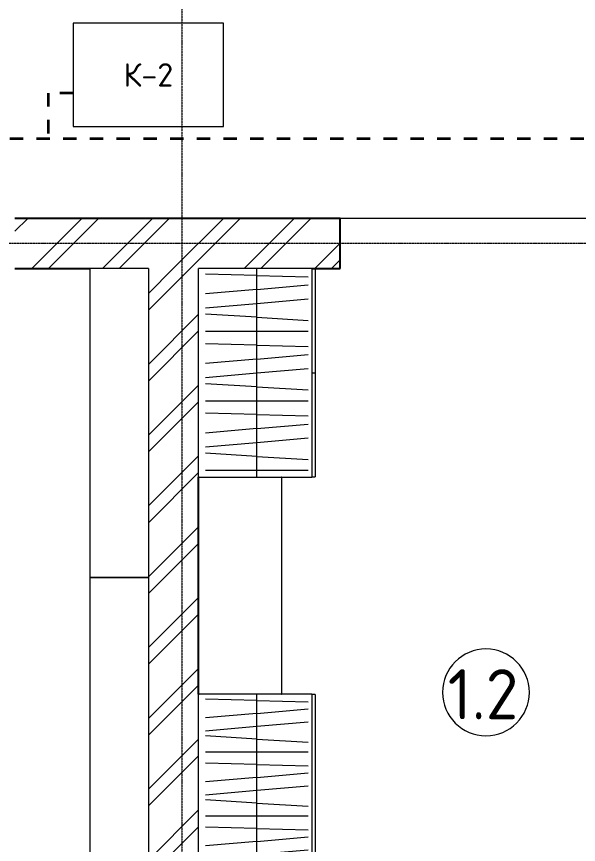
# Model space of a CAD drawing. Header units: millimetres. Extents: x -5016 to 63381, y -6019 to 88916.
# Drawn here: x 5110 to 8477, y 2700 to 7660 of the extents above; entities that cross this region are included whole.
import ezdxf
from ezdxf.enums import TextEntityAlignment as Align

# ---------------------------------------------------------------- set-up
doc = ezdxf.new("R2010")
doc.units = ezdxf.units.MM
doc.linetypes.add('ОВ_ПУНКТ', pattern=[160, 80, -80])
doc.linetypes.add('Осевая 12-2-2', pattern=[16, 12, -2, 0, -2])
for name, color, linetype, lineweight in [('A-AREA-IDEN', 8, 'Continuous', 13), ('A-DETL-GENF', 9, 'Continuous', 13), ('A-FLOR', 9, 'Continuous', 13), ('A-WALL', 8, 'Continuous', 13), ('A-WALL-PATT', 8, 'Continuous', 13), ('I-FURN', 9, 'Continuous', 13), ('S-GRID', 8, 'Continuous', 13), ('АР_подложка', 8, 'Continuous', 13), ('ТЗ_ВК_К', 30, 'Continuous', 35), ('ТЗ_контекст', 8, 'Continuous', 18)]:
    doc.layers.add(name, color=color, linetype=linetype, lineweight=lineweight)
doc.styles.add('GOST', font='isocpeur.ttf', dxfattribs={"width": 0.9})
doc.styles.add('GOST Common', font='GOST_Common.ttf', dxfattribs={"height": 300})
pattern_1 = [(45, (0, 0), (-212.132, 212.132), []), (45, (0, 100), (-212.132, 212.132), [])]

# ---------------------------------------------------------------- blocks, each defined once
blk = doc.blocks.new('INT 18 Шкаф - INT 18 Шкаф-1563510-Этаж 1 - Планировка')
at = {"layer": 'A-DETL-GENF'}
for p, q in [((-1111.7, 307), (-1111.7, -307)), ((-1035, 0), (-1016.2, 307)), ((-985.3, 307), (-958.3, 0)), ((-881.7, 0), (-908.7, 307)), ((-805, 0), (-797.1, 307)), ((-728.3, 307), (-728.3, -307)), ((-651.7, 0), (-632.8, 307)), ((-602, 307), (-575, 0)), ((-498.3, 0), (-525.3, 307)), ((-421.7, 0), (-413.8, 307)), ((-345, 307), (-345, -307)), ((-268.3, 0), (-249.5, 307)), ((-218.7, 307), (-191.7, 0)), ((-115, 0), (-142, 307)), ((-38.3, 0), (-30.5, 307)), ((38.3, 307), (38.3, -307)), ((115, 0), (133.8, 307)), ((164.7, 307), (191.7, 0)), ((268.3, 0), (241.3, 307)), ((345, 0), (352.9, 307)), ((421.7, 307), (421.7, -307)), ((498.3, 0), (517.2, 307)), ((548, 307), (575, 0)), ((651.7, 0), (624.7, 307)), ((728.3, 0), (736.2, 307)), ((805, 307), (805, -307)), ((881.7, 0), (900.5, 307)), ((931.3, 307), (958.3, 0)), ((1035, 0), (1008, 307)), ((1111.7, 0), (1119.5, 307)), ((-1150, 0), (-766.7, 0)), ((-1035, 0), (-1053.8, -307)), ((-958.3, 0), (-931.3, -307)), ((-881.7, 0), (-854.7, -307)), ((-805, 0), (-812.9, -307)), ((-766.7, 0), (-383.3, 0)), ((-651.7, 0), (-670.5, -307)), ((-575, 0), (-548, -307)), ((-498.3, 0), (-471.3, -307)), ((-421.7, 0), (-429.5, -307)), ((-383.3, 0), (0, 0)), ((-268.3, 0), (-287.2, -307)), ((-191.7, 0), (-164.7, -307)), ((-115, 0), (-88, -307)), ((-38.3, 0), (-46.2, -307)), ((0, 0), (383.3, 0)), ((115, 0), (96.2, -307)), ((191.7, 0), (218.7, -307)), ((268.3, 0), (295.3, -307)), ((345, 0), (337.1, -307)), ((383.3, 0), (766.7, 0)), ((498.3, 0), (479.5, -307)), ((575, 0), (602, -307)), ((651.7, 0), (678.7, -307)), ((728.3, 0), (720.5, -307)), ((766.7, 0), (1150, 0)), ((881.7, 0), (862.8, -307)), ((958.3, 0), (985.3, -307)), ((1035, 0), (1062, -307)), ((1111.7, 0), (1103.8, -307))]:
    blk.add_line(p, q, dxfattribs=at)
at = {"layer": 'I-FURN'}
for p, q in [((-1150, 350), (1150, 350)), ((-1150, 350), (-1150, -330)), ((1150, -330), (1150, 350)), ((1150, -330), (-1150, -330)), ((-1148.5, -332), (-0.8, -332)), ((-1148.5, -332), (-1148.5, -350)), ((-0.8, -350), (-0.8, -332)), ((0.8, -332), (1148.5, -332)), ((0.8, -332), (0.8, -350)), ((1148.5, -350), (1148.5, -332)), ((-0.8, -350), (-1148.5, -350)), ((1148.5, -350), (0.8, -350))]:
    blk.add_line(p, q, dxfattribs=at)
blk = doc.blocks.new('INT 18 Шкаф - INT 18 Шкаф-1563750-Этаж 1 - Планировка')
at = {"layer": 'I-FURN'}
for p, q in [((-925, 350), (925, 350)), ((-925, 350), (-925, 2)), ((925, 2), (925, 350)), ((925, 2), (-925, 2))]:
    blk.add_line(p, q, dxfattribs=at)
blk = doc.blocks.new('INT 18 Шкаф - INT 18 Шкаф-1566372-Этаж 1 - Планировка')
at = {"layer": 'A-DETL-GENF'}
for p, q in [((-583.3, 307), (-583.3, -307)), ((-500, 0), (-481.2, 307)), ((-443.7, 307), (-416.7, 0)), ((-333.3, 0), (-360.3, 307)), ((-250, 0), (-242.1, 307)), ((-166.7, 307), (-166.7, -307)), ((-83.3, 0), (-64.5, 307)), ((-27, 307), (0, 0)), ((83.3, 0), (56.3, 307)), ((166.7, 0), (174.5, 307)), ((250, 307), (250, -307)), ((333.3, 0), (352.2, 307)), ((389.7, 307), (416.7, 0)), ((500, 0), (473, 307)), ((583.3, 0), (591.2, 307)), ((-625, 0), (-208.3, 0)), ((-500, 0), (-518.8, -307)), ((-416.7, 0), (-389.7, -307)), ((-333.3, 0), (-306.3, -307)), ((-250, 0), (-257.9, -307)), ((-208.3, 0), (208.3, 0)), ((-83.3, 0), (-102.2, -307)), ((0, 0), (27, -307)), ((83.3, 0), (110.3, -307)), ((166.7, 0), (158.8, -307)), ((208.3, 0), (625, 0)), ((333.3, 0), (314.5, -307)), ((416.7, 0), (443.7, -307)), ((500, 0), (527, -307)), ((583.3, 0), (575.5, -307))]:
    blk.add_line(p, q, dxfattribs=at)
at = {"layer": 'I-FURN'}
for p, q in [((-625, 350), (625, 350)), ((-625, 350), (-625, -330)), ((625, -330), (625, 350)), ((625, -330), (-625, -330)), ((-623.5, -332), (-0.8, -332)), ((-623.5, -332), (-623.5, -350)), ((-0.8, -350), (-0.8, -332)), ((0.8, -332), (623.5, -332)), ((0.8, -332), (0.8, -350)), ((623.5, -350), (623.5, -332)), ((-0.8, -350), (-623.5, -350)), ((623.5, -350), (0.8, -350))]:
    blk.add_line(p, q, dxfattribs=at)
blk = doc.blocks.new('INT Банкетка - INT Банкетка-1566404-Этаж 1 - Планировка')
at = {"layer": 'I-FURN'}
blk.add_line((-645, -250), (645, -250), dxfattribs=at)
at = {"layer": 'I-FURN', "flags": 128}
for points in [[(-645, 250), (-645.2, 250), (-645.4, 250), (-645.6, 250), (-645.8, 249.9), (-646, 249.9), (-646.2, 249.9), (-646.4, 249.8), (-646.6, 249.7), (-646.8, 249.7), (-646.9, 249.6), (-647.1, 249.5), (-647.3, 249.4), (-647.5, 249.3), (-647.7, 249.2), (-647.8, 249.1), (-648, 249), (-648.1, 248.9), (-648.3, 248.8), (-648.4, 248.6), (-648.6, 248.5), (-648.7, 248.3), (-648.9, 248.2), (-649, 248), (-649.1, 247.9), (-649.2, 247.7), (-649.3, 247.5), (-649.4, 247.4), (-649.5, 247.2), (-649.6, 247), (-649.7, 246.8), (-649.7, 246.6), (-649.8, 246.4), (-649.8, 246.2), (-649.9, 246), (-649.9, 245.8), (-650, 245.7), (-650, 245.5), (-650, 245.3), (-650, 245.1)], [(-645, 250), (-645.2, 250), (-645.4, 250), (-645.6, 250), (-645.8, 249.9), (-646, 249.9), (-646.2, 249.9), (-646.4, 249.8), (-646.6, 249.7), (-646.8, 249.7), (-646.9, 249.6), (-647.1, 249.5), (-647.3, 249.4), (-647.5, 249.3), (-647.7, 249.2), (-647.8, 249.1)], [(647.9, 249.1), (647.7, 249.2), (647.5, 249.3), (647.4, 249.4), (647.2, 249.5), (647, 249.6), (646.8, 249.7), (646.6, 249.7), (646.4, 249.8), (646.2, 249.8), (646, 249.9), (645.8, 249.9), (645.7, 250), (645.5, 250), (645.3, 250), (645.1, 250)], [(650, 245), (650, 245.2), (650, 245.4), (650, 245.6), (649.9, 245.8), (649.9, 246), (649.9, 246.2), (649.8, 246.4), (649.7, 246.6), (649.7, 246.8), (649.6, 246.9), (649.5, 247.1), (649.4, 247.3), (649.3, 247.5), (649.2, 247.7), (649.1, 247.8), (649, 248), (648.9, 248.1), (648.8, 248.3), (648.6, 248.4), (648.5, 248.6), (648.3, 248.7), (648.2, 248.9), (648, 249), (647.9, 249.1), (647.7, 249.2), (647.5, 249.3), (647.4, 249.4), (647.2, 249.5), (647, 249.6), (646.8, 249.7), (646.6, 249.7), (646.4, 249.8), (646.2, 249.8), (646, 249.9), (645.8, 249.9), (645.7, 250), (645.5, 250), (645.3, 250), (645.1, 250)], [(-649.1, 247.9), (-649.2, 247.7), (-649.3, 247.5), (-649.4, 247.4), (-649.5, 247.2), (-649.6, 247), (-649.7, 246.8), (-649.7, 246.6), (-649.8, 246.4), (-649.8, 246.2), (-649.9, 246), (-649.9, 245.8), (-650, 245.7), (-650, 245.5), (-650, 245.3), (-650, 245.1)], [(650, 245), (650, 245.2), (650, 245.4), (650, 245.6), (649.9, 245.8), (649.9, 246), (649.9, 246.2), (649.8, 246.4), (649.7, 246.6), (649.7, 246.8), (649.6, 246.9), (649.5, 247.1), (649.4, 247.3), (649.3, 247.5), (649.2, 247.7), (649.1, 247.8)], [(-650, -245), (-650, -245.2), (-650, -245.4), (-650, -245.6), (-649.9, -245.8), (-649.9, -246), (-649.9, -246.2), (-649.8, -246.4), (-649.7, -246.6), (-649.7, -246.8), (-649.6, -246.9), (-649.5, -247.1), (-649.4, -247.3), (-649.3, -247.5), (-649.2, -247.7), (-649.1, -247.8)], [(-650, -245), (-650, -245.2), (-650, -245.4), (-650, -245.6), (-649.9, -245.8), (-649.9, -246), (-649.9, -246.2), (-649.8, -246.4), (-649.7, -246.6), (-649.7, -246.8), (-649.6, -246.9), (-649.5, -247.1), (-649.4, -247.3), (-649.3, -247.5), (-649.2, -247.7), (-649.1, -247.8), (-649, -248), (-648.9, -248.1), (-648.8, -248.3), (-648.6, -248.4), (-648.5, -248.6), (-648.3, -248.7), (-648.2, -248.9), (-648, -249), (-647.9, -249.1), (-647.7, -249.2), (-647.5, -249.3), (-647.4, -249.4), (-647.2, -249.5), (-647, -249.6), (-646.8, -249.7), (-646.6, -249.7), (-646.4, -249.8), (-646.2, -249.8), (-646, -249.9), (-645.8, -249.9), (-645.7, -250), (-645.5, -250), (-645.3, -250), (-645.1, -250), (-645, -250)], [(645, -250), (645.2, -250), (645.4, -250), (645.6, -250), (645.8, -249.9), (646, -249.9), (646.2, -249.9), (646.4, -249.8), (646.6, -249.7), (646.8, -249.7), (646.9, -249.6), (647.1, -249.5), (647.3, -249.4), (647.5, -249.3), (647.7, -249.2), (647.8, -249.1), (648, -249), (648.1, -248.9), (648.3, -248.8), (648.4, -248.6), (648.6, -248.5), (648.7, -248.3), (648.9, -248.2), (649, -248), (649.1, -247.9), (649.2, -247.7), (649.3, -247.5), (649.4, -247.4), (649.5, -247.2), (649.6, -247), (649.7, -246.8), (649.7, -246.6), (649.8, -246.4), (649.8, -246.2), (649.9, -246), (649.9, -245.8), (650, -245.7), (650, -245.5), (650, -245.3), (650, -245.1)], [(649.1, -247.9), (649.2, -247.7), (649.3, -247.5), (649.4, -247.4), (649.5, -247.2), (649.6, -247), (649.7, -246.8), (649.7, -246.6), (649.8, -246.4), (649.8, -246.2), (649.9, -246), (649.9, -245.8), (650, -245.7), (650, -245.5), (650, -245.3), (650, -245.1)], [(-647.9, -249.1), (-647.7, -249.2), (-647.5, -249.3), (-647.4, -249.4), (-647.2, -249.5), (-647, -249.6), (-646.8, -249.7), (-646.6, -249.7), (-646.4, -249.8), (-646.2, -249.8), (-646, -249.9), (-645.8, -249.9), (-645.7, -250), (-645.5, -250), (-645.3, -250), (-645.1, -250)], [(645, -250), (645.2, -250), (645.4, -250), (645.6, -250), (645.8, -249.9), (646, -249.9), (646.2, -249.9), (646.4, -249.8), (646.6, -249.7), (646.8, -249.7), (646.9, -249.6), (647.1, -249.5), (647.3, -249.4), (647.5, -249.3), (647.7, -249.2), (647.8, -249.1)]]:
    blk.add_lwpolyline(points, dxfattribs=at)
blk = doc.blocks.new('INT Марка помещения - Номер помещения _ Площадь _ Имя-1615504-Этаж 1 - Планировка')
at = {"layer": 'A-AREA-IDEN'}
for start, end in [(360, 180), (180, 360)]:
    blk.add_arc((0, 0), 2.6, start, end, dxfattribs=at)
blk = doc.blocks.new('АР_plan1')
at = {"layer": 'A-WALL-PATT', "lineweight": 9}
h = blk.add_hatch(dxfattribs=at)
h.set_pattern_fill('FP_1', color=256, style=0, pattern_type=2)
h.set_pattern_definition(pattern_1)
h.paths.add_polyline_path([(14568.2, 10822.6), (14568.2, 11122.6), (10718.2, 11122.6), (10718.2, 10822.6), (14207.7, 10822.6)])
h.paths.add_polyline_path([(9153.3, 10822.6), (9218.2, 10822.6), (9218.2, 11122.6), (7268.2, 11122.6), (7268.2, 10822.6), (9048.2, 10822.6)])
h.paths.add_polyline_path([(6368.2, 10822.6), (6368.2, 11122.6), (2368.2, 11122.6), (2368.2, 10822.6), (6265.1, 10822.6)])
h = blk.add_hatch(dxfattribs=at)
h.set_pattern_fill('FP_1', color=256, style=0, pattern_type=2)
h.set_pattern_definition(pattern_1)
h.paths.add_polyline_path([(8068.2, 5972.6), (8368.2, 5972.6), (8368.2, 10822.6), (8068.2, 10822.6), (8068.2, 7122.6)])
at = {"layer": 'A-FLOR'}
blk.add_line((10718.2, 11122.6), (9218.2, 11122.6), dxfattribs=at)
at = {"layer": 'A-WALL', "lineweight": 25}
for p, q in [((9218.2, 11122.6), (7268.2, 11122.6)), ((9218.2, 10822.6), (9218.2, 11122.6)), ((7268.2, 10822.6), (7720.2, 10822.6)), ((9048.2, 10822.6), (9218.2, 10822.6)), ((8368.2, 8272.6), (8368.2, 9572.6))]:
    blk.add_line(p, q, dxfattribs=at)
at = {"layer": 'S-GRID', "color": 251, "linetype": 'Осевая 12-2-2', "true_color": 0x646464}
for p, q in [((8268.2, 22574.8), (8268.2, -1346.2)), ((23375.6, 10972.6), (-1176.1, 10972.6))]:
    blk.add_line(p, q, dxfattribs=at)
at = {"layer": 'A-AREA-IDEN', "xscale": 99.99999999999993, "yscale": 99.99999999999993, "zscale": 99.99999999999993}
blk.add_blockref('INT Марка помещения - Номер помещения _ Площадь _ Имя-1615504-Этаж 1 - Планировка', (10091, 8283.8), dxfattribs=at)
at = {"layer": 'I-FURN'}
for name, p, rotation in [('INT 18 Шкаф - INT 18 Шкаф-1563750-Этаж 1 - Планировка', (7718.2, 9897.6), 269.9999999999997), ('INT 18 Шкаф - INT 18 Шкаф-1566372-Этаж 1 - Планировка', (8718.2, 10197.6), 89.99999999999993), ('INT Банкетка - INT Банкетка-1566404-Этаж 1 - Планировка', (8618.2, 8922.6), 89.9999999999999), ('INT 18 Шкаф - INT 18 Шкаф-1563750-Этаж 1 - Планировка', (7718.2, 8047.6), 269.9999999999997), ('INT 18 Шкаф - INT 18 Шкаф-1563510-Этаж 1 - Планировка', (8718.2, 7122.6), 89.99999999999993)]:
    blk.add_blockref(name, p, dxfattribs=dict(at, rotation=rotation))
at = {"layer": 'A-AREA-IDEN', "insert": (9862, 8422.5), "char_height": 300, "width": 561.181, "attachment_point": 1, "style": 'GOST Common'}
blk.add_mtext('1.2', dxfattribs=at)

msp = doc.modelspace()

# ---------------------------------------------------------------- block references
at = {"layer": 'АР_подложка'}
msp.add_blockref('АР_plan1', (-2168, -4673), dxfattribs=at)

# ---------------------------------------------------------------- next in the draw order: linework, layer by layer
at = {"layer": 'ТЗ_ВК_К', "linetype": 'ОВ_ПУНКТ'}
for points in [[(1750, 7200), (1550, 7200), (1550, 6930), (12200, 6930), (12200, 5800)], [(5450, 7200), (5300, 7200), (5300, 6930)]]:
    msp.add_lwpolyline(points, dxfattribs=at)
at = {"layer": 'ТЗ_контекст'}
msp.add_lwpolyline([(5450, 7000), (6350, 7000), (6350, 7620), (5450, 7620)], close=True, dxfattribs=at)

# ---------------------------------------------------------------- next in the draw order: texts
at = {"layer": 'ТЗ_контекст', "style": 'GOST'}
msp.add_text('К-2', height=140, dxfattribs=at).set_placement((5900, 7310), align=Align.MIDDLE_CENTER)

doc.saveas('drawing.dxf')
